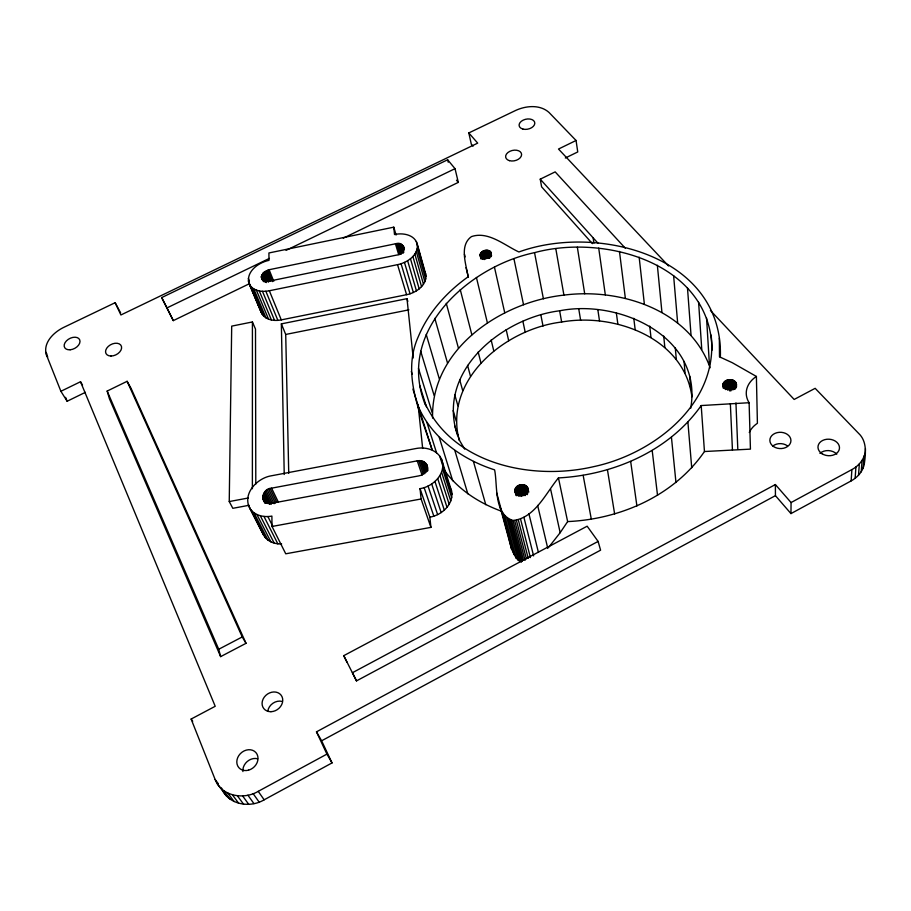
<?xml version="1.0" encoding="UTF-8"?>
<svg xmlns="http://www.w3.org/2000/svg" width="911" height="911" viewBox="0 0 911 911"><rect width="100%" height="100%" fill="white"/><g stroke="black" fill="none" stroke-linecap="round" stroke-linejoin="round"><path stroke-width="1.37" d="M252.381 488.751L252.415 321.959L231.701 326.127L229.242 501.562L232.829 508.315L249.067 505.286M393.768 227.169L394.509 234.514C402.764 232.692 414.425 234.526 417.192 243.818L425.688 274.063C427.487 285.029 416.133 292.864 406.591 294.697L281.283 319.886C274.052 321.412 264.384 319.943 261.218 312.325L248.908 283.298C245.868 271.398 258.713 262.425 268.996 260.364L268.916 252.962L393.768 227.169L396.091 235.027M710.421 310.457L794.164 399.451L815.151 388.325L858.538 433.294C867.158 441.254 865.792 453.667 864.277 464.12C862.888 471.454 857.547 477.387 851.147 480.906L790.964 513.599L791.067 502.553L775.375 484.55L316.481 731.84L326.924 754.114L332.025 762.928L264.144 799.812C249.899 808.456 227.807 804.709 221.475 787.992M723.163 384.089C722.799 391.274 735.576 391.605 736.464 384.761C735.667 376.072 719.348 379.283 723.38 388.325M851.147 480.906L851.887 469.586C859.551 465.498 865.701 457.618 865.45 448.633M855.133 478.321L855.919 466.99M858.526 475.269L859.346 463.915M412.911 389.077L432.11 449.852C420.768 413.685 401.273 374.239 418.411 336.421C428.603 312.086 446.789 292.021 468.106 276.819C466.216 264.532 458.973 245.48 471.465 236.598C488.296 230.825 504.694 245.458 518.906 251.971C597.069 223.468 723.903 255.684 720.35 357.511M861.214 471.83L862.068 460.454M864.277 464.12L864.038 456.001M863.15 468.083L864.015 456.684M690.709 408.276C703.178 336.831 619.298 298.797 559.627 310.799C501.904 318.007 435.868 371.392 457.55 435.378M249.614 507.951C254.067 515.467 263.791 517.653 271.888 516.082L272.013 526.467L285.747 553.797L430.926 527.378L429.855 517.152C441.903 515.17 454.088 504.056 451.56 490.983L441.414 458.95C437.007 449.692 425.448 446.641 416.02 448.519L271.432 475.781C257.38 477.968 242.36 493.318 249.614 507.951L263.746 535.372C267.344 541.521 274.769 544.266 281.636 543.969M430.926 527.378L421.087 498.977L420.051 488.638C433.306 486.679 447.21 472.968 441.414 458.95M459.19 440.434C443.338 378.953 505.81 328.689 561.654 322.027C614.208 312.632 683.967 337.719 691.939 396.797M248.908 283.298C252.165 291.019 262.038 292.294 269.337 290.757L397.538 264.657C407.194 262.744 418.912 254.989 417.192 243.818M432.588 418.092C430.801 348.822 501.118 301.883 563.92 295.118C620.357 287.774 689.559 309.922 710.136 367.782M425.346 404.814C395.727 331.706 468.539 266.456 534.541 252.654C604.653 233.478 711.411 263.427 711.981 350.257M514.92 490.266C515.375 483.115 528.665 482.523 528.061 490.334C527.048 496.928 515 497.554 514.92 490.266L516.298 495.709M426.792 464.815C428.899 470.065 423.717 475.155 418.764 475.895L271.751 503.282C259.624 506.117 260.945 488.33 271.58 488.171L417.249 460.852C421.793 459.759 427.134 462.458 427.658 467.423M261.355 276.534L263.37 272.731L269.109 269.724L395.442 243.795C405.589 240.504 406.306 254.864 396.581 255.103L269.235 281.123C266.035 282.023 261.001 280.599 261.355 276.534L263.461 281.647M480.12 254.738C480.849 249.5 491.416 248.191 491.336 254.294C490.164 259.111 480.644 260.409 480.12 254.738L481.065 258.758M548.604 547.397L560.163 532.696L567.633 521.582L558.454 477.911C613.114 475.041 668.993 451.196 701.197 405.554L749.115 402.719A29.459 22.194 0.2 0 1 756.392 376.448L732.285 362.715L719.485 356.816L719.348 338.14M418.126 406.226C431.973 438.1 462.287 459.44 494.605 469.871C497.77 485.278 493.455 514.294 512.995 520.477C534.951 518.143 545.871 493.022 558.454 477.911M567.633 521.582C620.277 519.247 674.015 495.812 704.454 451.526L701.197 405.554M120.651 312.928L115.139 302.703L63.622 327.436C53.772 332.219 42.783 342.752 46.359 354.732L60.889 391.286L80.51 381.732L215.212 706.287L191.128 719.052L215.144 779.509C221.544 796.396 243.875 800.04 258.234 791.34L326.924 754.114M791.067 502.553L851.887 469.586M332.025 762.928L321.629 740.791L775.432 495.652L775.375 484.55M343.754 655.669L356.497 680.893L600.588 550.176L598.106 541.419L587.151 526.194L343.754 655.669L346.92 662.069M598.106 541.419L352.42 672.717L356.497 680.893M220.644 656.626L246.027 643.314L130.968 388.154L127.107 381.31L107.168 391.07L109.411 398.722L220.644 656.626L218.731 649.258L107.168 391.07M218.731 649.258L242.235 636.948L127.107 381.31M592.423 243.647L541.612 186.846L540.246 179.171L555.163 171.883L625.253 248.168M565.31 158.024L577.745 151.943L576.059 140.488L558.5 149.04L668.549 265.966M60.889 391.286L67.141 401.25L85.361 392.345M343.276 238.17L458.301 182.382L455.033 168.672L447.643 159.778L161.691 297.578L173.295 320.626L248.703 284.05M161.691 297.578L166.952 307.918L269.383 258.405M286.031 250.366L455.033 168.672M473.071 146.159L471.294 144.12L468.812 132.938L515.899 110.333C526.171 105.665 540.018 104.401 548.98 112.417L576.059 140.488M284.232 474.483L281.362 323.872L407.001 298.66L407.821 301.393M281.362 323.872L285.712 334.451L408.902 309.842M229.242 501.562L248.304 497.998M272.013 526.467L421.087 498.977M704.454 451.526L750.436 449.134L749.115 402.719M445.012 471.226C458.905 490.004 479.368 503.111 501.107 511.071M499.934 506.391L511.572 549.117L516.127 558.044L519.794 561.472L508.406 518.917M540.246 179.171L597.992 243.214M468.812 132.938L477.694 143.129L120.901 314.978L115.139 302.703M775.432 495.652L790.964 513.599M456.491 180.184L458.301 182.382M215.144 779.509L218.31 783.745M217.308 783.767L226.497 795.963M223.753 790.68L230.016 799.106M227.875 793.162L234.116 801.566M232.476 794.882L238.671 803.286M237.429 795.815L243.579 804.219M242.622 795.918L248.714 804.333M191.128 719.052L192.722 721.273M247.906 795.189L253.941 803.616M253.156 793.652L259.134 802.101M258.234 791.34L264.144 799.812M46.359 354.732L47.736 356.953M45.652 352.067L47.03 354.288M80.51 381.732L82.537 385.08M464.69 449.1L459.827 440.958L454.805 426.029M242.235 636.948L246.027 643.314M449.419 485.996L451.56 490.983M316.481 731.84L321.629 740.791M424.515 402.161C452.573 464.667 532.411 480.951 593.744 466.637C654.166 453.792 719.28 402.969 711.092 335.054M251.504 510.559L265.613 537.957M248.327 505.013L263.746 535.372M253.964 512.768L268.028 540.155M256.913 514.51L270.92 541.897M260.284 515.751L274.222 543.138M263.962 516.435L277.821 543.833M267.88 516.548L272.879 526.524M262.664 497.998L265.158 503.009M262.915 499.182L264.782 502.94M166.952 307.918L173.295 320.626M262.892 495.47L266.627 502.997M262.653 496.746L265.773 503.009M264.076 492.976L269.656 504.273M263.37 494.206L267.72 502.986M264.976 491.826L271.171 504.387M267.299 489.867L274.074 503.703M266.069 490.778L272.241 503.35M268.654 489.116L275.418 502.952M270.1 488.547L276.83 502.394M271.58 488.171L278.288 502.018M252.415 321.959L255.501 329.065L255.797 484.105M251.664 287.352L263.951 316.39M248.35 280.918L261.218 312.325M250.024 285.462L262.322 314.489M253.805 288.924L266.046 317.962M248.35 278.413L249.42 280.941M256.355 290.131L268.563 319.18M259.282 290.928L271.432 320M262.47 291.315L274.564 320.399M261.559 275.566L263.666 280.679M261.355 277.479L262.414 280.03M265.864 291.247L277.878 320.365M262.584 273.642L266.251 282.592M269.337 290.757L281.283 319.886M261.969 274.587L265.124 282.262M264.315 271.911L268.494 282.148M263.37 272.731L267.037 281.693M266.57 270.556L270.726 280.804M265.386 271.171L269.554 281.419M267.823 270.066L272.48 281.601M269.109 269.724L273.755 281.26M65.569 397.333L67.141 401.25M424.833 271.74L425.688 274.063M420.051 488.638L429.855 517.152M424.127 487.601L433.83 516.138M417.249 460.852L422.112 475.223M428.045 486.03L437.633 514.601M418.787 460.67L423.171 473.731M421.736 460.92L425.653 472.695M420.29 460.693L424.663 473.766M423.08 461.365L426.553 471.818M426.166 463.733L427.897 468.96M425.323 462.788L427.919 470.634M431.689 483.957L441.175 512.586M424.287 461.991L427.327 471.135M434.946 481.475L444.329 510.137M437.724 478.628L447.028 507.336M439.956 475.508L449.18 504.261M411.294 371.46L412.136 374.125M426.929 422.465L436.551 452.767M441.573 472.194L450.751 500.993M442.848 465.384L451.947 494.263M439.728 456.092L443.463 467.935M445.957 475.838L448.03 482.42M442.552 468.789L451.674 497.634M419.72 385.49L426.394 406.773M418.479 368.374L432.144 412.455M439.239 437.36L452.699 480.735M420.7 351.225L434.137 395.511M397.538 264.657L406.591 294.697M454.84 450.49L467.821 493.796M396.763 243.601L399.906 254.169M395.442 243.795L398.597 254.363M401.068 263.723L410.041 293.797M404.461 262.402L413.355 292.488M398.061 243.567L401.193 254.135M401.5 244.399L403.835 252.336M400.464 243.966L403.186 253.224M399.314 243.692L402.036 252.939M426.211 334.428L439.33 378.93M403.63 246.448L404.404 249.09M407.627 260.717L416.429 290.837M403.106 245.651L404.268 249.625M402.389 244.968L403.937 250.252M410.462 258.724L419.185 288.867M453.166 410.576L456.286 421.303M412.888 256.469L421.554 286.646M414.858 254.044L423.467 284.232M454.84 395.044L457.926 405.816M473.424 461.456L485.791 504.728M416.293 251.482L424.856 281.693M434.82 318.36L447.517 363.079M416.327 241.495L425.984 276.534M417.181 248.885L425.71 279.108M459.713 379.841L462.72 390.682M502.348 511.971L513.929 554.605M496.677 492.908L507.996 534.495M504.614 515.455L516.127 558.044M446.265 303.317L458.461 348.275M506.755 517.721L518.2 560.276M509.944 519.703L521.263 562.258M467.571 365.379L470.486 376.266M511.424 520.204L522.333 561.381M512.995 520.477L523.483 560.288M514.635 520.523L525.066 560.345M516.378 520.34L526.376 558.807M518.302 519.885L528.232 558.375M520.557 519.065L530.407 557.578M460.249 289.607L471.852 334.792M514.954 491.188L515.865 494.798M478.15 351.988L480.951 362.931M515.933 487.579L518.006 495.755M515.421 488.433L517.141 495.254M515.079 489.344L516.457 494.787M517.425 486.098L519.828 495.652M516.617 486.793L519.019 496.336M523.905 517.323L533.618 555.892M519.384 485.073L522.105 496.005M518.359 485.517L521.092 496.449M520.466 484.777L523.176 495.698M466.033 267.652L468.425 277.286M522.698 484.629L525.374 495.561M528.904 513.781L538.424 552.43M521.582 484.618L524.28 495.55M464.451 254.18L465.134 256.936M524.793 485.096L527.116 494.673M523.779 484.789L526.114 494.354M527.173 486.838L528.152 490.938M476.419 277.479L487.408 322.904M447.643 159.778L448.235 162.238M491.143 339.985L493.796 350.997M526.512 486.144L527.833 491.61M525.704 485.552L527.697 493.762M508.361 535.839L511.572 549.117M527.663 487.636L528.779 492.134M480.131 255.422L480.94 258.758M537.638 505.434L547.784 548.445M481.634 252.085L483.194 258.792M481.042 252.7L482.602 259.396M480.587 253.349L481.839 258.713M480.279 254.044L481.213 258.064M483.149 251.072L485.005 259.134M482.34 251.538L484.208 259.589M485.916 250.286L487.761 258.348M484.959 250.445L486.816 258.496M484.026 250.707L485.882 258.758M506.174 329.657L508.691 340.725M487.784 250.331L489.617 258.394M486.861 250.252L488.706 258.303M490.642 251.732L491.553 255.763M490.084 251.231L491.302 256.606M489.412 250.832L490.63 256.207M488.638 250.525L490.164 257.244M494.445 267.151L504.751 312.826M550.631 489.275L560.163 532.696M522.88 321.23L525.237 332.344M513.952 258.826L523.54 304.741M540.838 314.899L543.036 326.07M534.541 252.654L543.4 298.797M583.154 475.348L591.33 519.247M559.627 310.799L561.654 322.027M555.812 248.749L563.92 295.118M578.781 309.057L580.637 320.33M607.455 469.814L614.64 513.998M577.346 247.211L584.703 293.797M597.844 309.729L599.529 321.048M593.186 238.033L593.938 243.18M598.709 248.099L605.325 294.879M630.674 461.444L636.903 505.958M616.337 312.826L617.863 324.179M619.457 251.425L625.367 298.375M633.794 318.315L635.172 329.691M652.196 450.49L657.526 495.356M639.158 257.164L644.384 304.263M649.737 326.104L650.978 337.491M407.001 298.66L413.207 358M418.081 404.632L422.658 448.428M671.441 437.257L675.962 482.5M657.355 265.26L661.955 312.473M663.72 336.045L664.836 347.433M675.29 347.911L676.315 359.298M687.907 422.135L691.722 467.742M673.605 275.589L677.647 322.87M684.081 361.439L685.015 372.815M689.741 376.289L690.629 387.63M687.486 287.99L691.039 335.282M698.6 302.236L701.766 349.494M706.56 318.041L709.453 365.197M723.402 383.246L723.619 387.494M725.179 381.06L725.589 389.566M724.427 381.709L724.769 388.792M727.046 380.081L727.513 390.01M726.056 380.513L726.466 389.02M728.105 379.785L728.561 389.714M730.349 379.602L730.85 390.956M729.221 379.625L729.734 390.967M730.36 403.801L732.444 450.045M732.535 380.001L732.956 389.942M731.465 379.739L731.897 389.669M734.403 380.923L734.744 389.441M733.526 380.399L733.879 388.917M736.407 383.895L736.521 386.742M736.168 383.064L736.339 387.323M735.746 382.278L735.974 387.949M735.154 381.561L735.439 388.655M735.951 402.947L737.808 449.248M756.392 376.448L757.405 423.296A28.264 21.864 1.5 0 0 749.275 432.486M285.712 334.451L288.741 473.31M242.907 771.549A11.262 9.509 -42.9 0 1 257.574 758.761M819.934 453.405A10.67 8.233 4.4 0 1 836.788 454.156M267.8 711.07A10.841 9.133 -37.7 0 1 281.932 701.379M772.642 446.208A10.431 8.108 2.1 0 1 787.309 445.741M522.891 129.066A7.96 5.067 -12.1 0 0 534.803 123.281A7.96 5.067 -12.1 0 0 523.153 120.138A7.96 5.067 -12.1 0 0 522.891 129.066M70.158 349.778A8.472 5.534 -27.9 0 0 79.701 339.814A8.472 5.534 -27.9 0 0 66.378 340.942A8.472 5.534 -27.9 0 0 70.158 349.778M248.532 770.171A11.387 9.566 -42.3 0 0 255.968 752.634A11.387 9.566 -42.3 0 0 237.714 757.61A11.387 9.566 -42.3 0 0 248.532 770.171M822.052 453.746A10.784 8.267 4.1 0 0 839.384 448.964A10.784 8.267 4.1 0 0 824.762 439.649A10.784 8.267 4.1 0 0 822.052 453.746M270.943 711.696A10.955 9.19 -37.2 0 0 282.011 696.664A10.955 9.19 -37.2 0 0 264.27 697.131A10.955 9.19 -37.2 0 0 270.943 711.696M110.994 356.03A8.552 5.717 -27.2 0 0 121.47 346.431A8.552 5.717 -27.2 0 0 108.284 346.396A8.552 5.717 -27.2 0 0 110.994 356.03M509.443 160.655A8.097 5.272 -12.5 0 0 521.604 154.711A8.097 5.272 -12.5 0 0 509.796 151.351A8.097 5.272 -12.5 0 0 509.443 160.655M773.428 446.458A10.533 8.142 1.7 0 0 790.725 442.177A10.533 8.142 1.7 0 0 777.049 432.668A10.533 8.142 1.7 0 0 773.428 446.458"/></g></svg>
